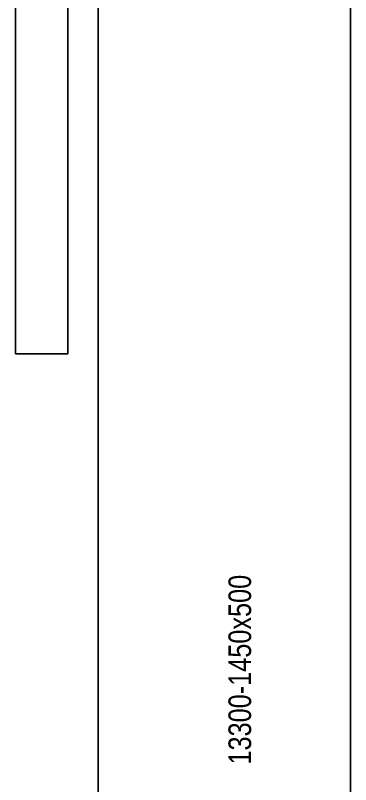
# Model space of a CAD drawing. Extents: x -1286 to 34975, y -230 to 6637.
# Drawn here: x 10862.9 to 11055.5, y 504.9 to 947 of the extents above; entities that cross this region are included whole.
import ezdxf

# ---------------------------------------------------------------- set-up
doc = ezdxf.new("R2010")
doc.units = 0
doc.header["$LTSCALE"] = 20
doc.layers.get('0').update_dxf_attribs({"color": 9, "lineweight": 9})
doc.layers.add('06D', color=9, linetype='Continuous', lineweight=9)
doc.styles.add('Y200-ARIAL', font='arial.ttf', dxfattribs={"width": 0.8})

# ---------------------------------------------------------------- blocks, each defined once
blk = doc.blocks.new('p-1.mekanik_cihaz')
at = {"ltscale": 10}
blk.add_lwpolyline([(3659.47, -1257.95), (3659.67, -3570.06), (3514.67, -3570.06), (3514.47, -1257.95)], close=True, dxfattribs=at)
at = {"color": 6}
blk.add_lwpolyline([(3514.67, -3570.06), (3659.67, -3570.05), (3659.67, -1722.25), (3514.51, -1722.26)], close=True, dxfattribs=at)
blk.add_lwpolyline([(3514.54, -2033.32), (3508.14, -2033.32, 0.421339), (3467.14, -2073.32, 0.000106), (3467.14, -3100), (3497.14, -3100), (3497.14, -3100), (3497.14, -2074.32, -0.467467), (3508.14, -2063.32), (3514.54, -2063.32)], format="xyb", close=True)
blk.add_lwpolyline([(3497.14, -2074.32), (3497.14, -3100), (3467.14, -3100), (3467.14, -2074.32)], close=True)
at = {"style": 'Y200-ARIAL', "width": 0.8}
blk.add_text('13300-1450x500', height=13, rotation=90, dxfattribs=at).set_placement((3602.5, -3336.08))

msp = doc.modelspace()

# ---------------------------------------------------------------- block references
at = {"layer": '06D'}
msp.add_blockref('p-1.mekanik_cihaz', (7395.84, 3852.5), dxfattribs=at)

doc.saveas('drawing.dxf')
